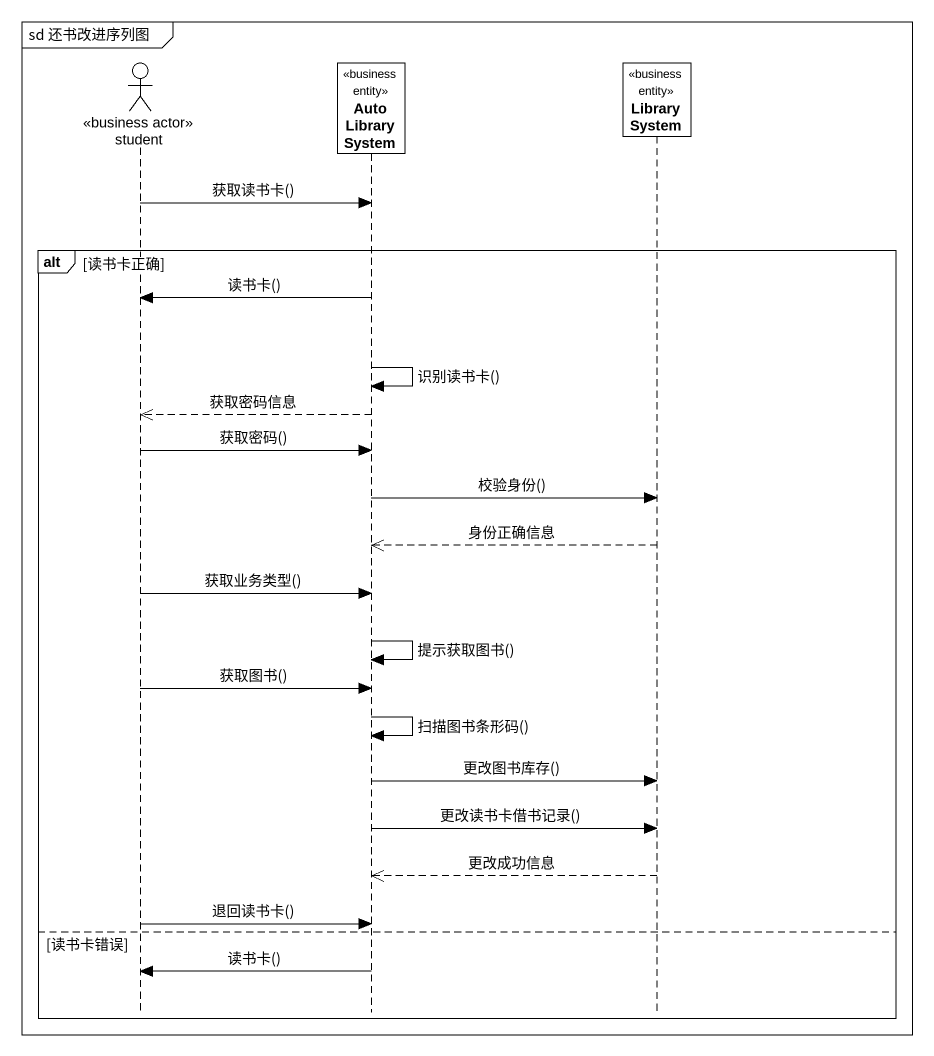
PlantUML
@startuml
mainframe sd 还书改进序列图
hide footbox
actor student <<business actor>>
participant AutoLibrarySystem <<business entity>>
participant LibrarySystem <<business entity>>

student -> AutoLibrarySystem : 获取读书卡()
alt 读书卡正确
  AutoLibrarySystem -> student : 读书卡()
  AutoLibrarySystem -> AutoLibrarySystem : 识别读书卡()
  AutoLibrarySystem -->> student : 获取密码信息
  student -> AutoLibrarySystem : 获取密码()
  AutoLibrarySystem -> LibrarySystem : 校验身份()
  LibrarySystem -->> AutoLibrarySystem : 身份正确信息
  student -> AutoLibrarySystem : 获取业务类型()
  AutoLibrarySystem -> AutoLibrarySystem : 提示获取图书()
  student -> AutoLibrarySystem : 获取图书()
  AutoLibrarySystem -> AutoLibrarySystem : 扫描图书条形码()
  AutoLibrarySystem -> LibrarySystem : 更改图书库存()
  AutoLibrarySystem -> LibrarySystem : 更改读书卡借书记录()
  LibrarySystem -->> AutoLibrarySystem : 更改成功信息
  student -> AutoLibrarySystem : 退回读书卡()
else 读书卡错误
  AutoLibrarySystem -> student : 读书卡()
end
@enduml
